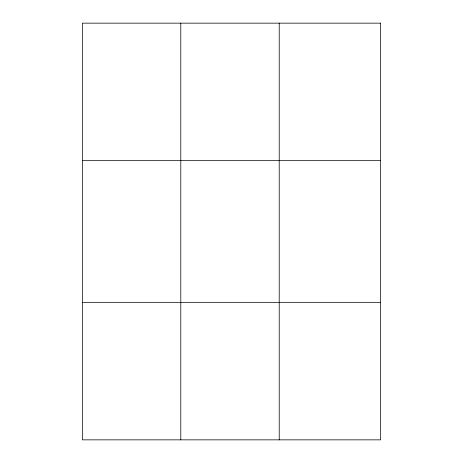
<?xml version="1.0" encoding="UTF-8"?>
<svg xmlns="http://www.w3.org/2000/svg" width="463" height="463" viewBox="0 0 463 463"><rect width="100%" height="100%" fill="white"/><g stroke="black" fill="none" stroke-linecap="round" stroke-linejoin="round"><path stroke-width="0.69" d="M180.796 23.15L180.796 439.85M279.218 23.15L279.218 439.85M82.379 160.661L380.621 160.661M82.379 302.339L380.621 302.339M380.621 23.15L380.621 439.85L82.379 439.85L82.379 23.15L380.621 23.15"/></g></svg>
